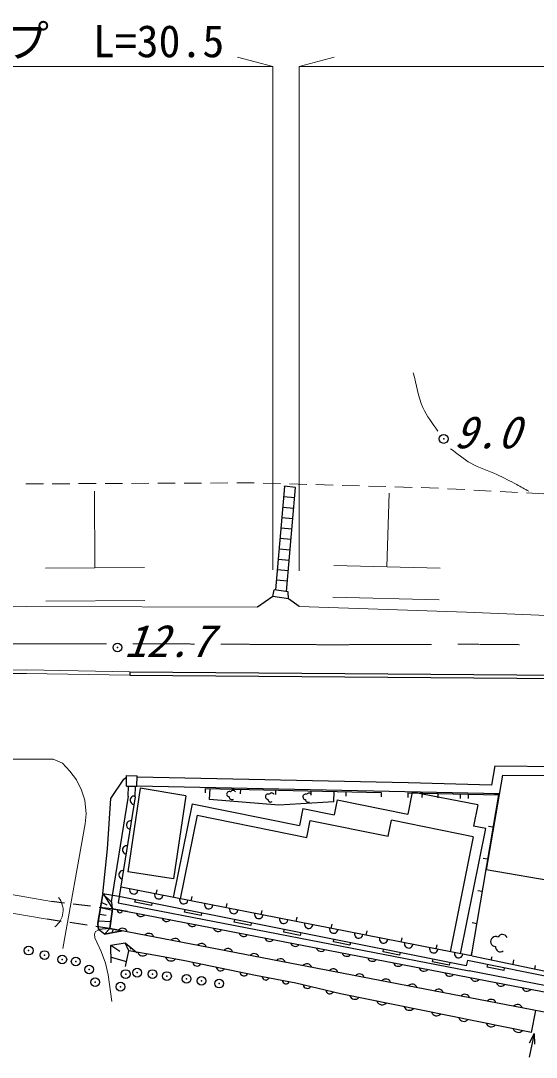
# Model space of a CAD drawing. Units: millimetres, scale not verified. Extents: x 40000 to 680000, y 20000 to 380000.
# Drawn here: x 388858 to 418210, y 279978 to 338974 of the extents above; entities that cross this region are included whole.
import ezdxf
from ezdxf.enums import TextEntityAlignment as Align

# ---------------------------------------------------------------- set-up
doc = ezdxf.new("R2010")
doc.units = ezdxf.units.MM
doc.header["$LTSCALE"] = 1000
doc.header["$PDMODE"] = 32
doc.header["$PDSIZE"] = 500
doc.linetypes.add('CHAIN', pattern=[18.5, 12, -1.5, 3.5, -1.5])
for name, color, linetype, lineweight in [('M-BGD', 7, 'Continuous', 25), ('M-BMK', 2, 'CHAIN', 13), ('M-STR-HTXT', 7, 'Continuous', 13)]:
    doc.layers.add(name, color=color, linetype=linetype, lineweight=lineweight)
doc.styles.add('ＭＳ ゴシック', font='')
doc.styles.get('ＭＳ ゴシック').set_extended_font_data('MS Gothic')

msp = doc.modelspace()

# ---------------------------------------------------------------- linework, layer by layer
at = {"layer": 'M-BGD', "lineweight": 13}
for p, q in [((389156, 312611), (390156, 312616)), ((390656, 312619), (391656, 312624)), ((392156, 312626), (393156, 312631)), ((393085, 307832), (393049, 312206)), ((393656, 312634), (394656, 312639)), ((395156, 312641), (396156, 312646)), ((396656, 312648), (397656, 312653)), ((398156, 312656), (399156, 312661)), ((399656, 312663), (400656, 312668)), ((401155, 312671), (402077, 312675)), ((402077, 312675), (402155, 312673)), ((402655, 312659), (403655, 312630)), ((404155, 312616), (405154, 312587)), ((405654, 312573), (406654, 312545)), ((407153, 312530), (408153, 312502)), ((408653, 312488), (409652, 312459)), ((409710, 307894), (409840, 312093)), ((410152, 312445), (411152, 312416)), ((411652, 312402), (412139, 312388)), ((412139, 312388), (412651, 312362)), ((413150, 312336), (414149, 312285)), ((414648, 312259), (415647, 312208)), ((416146, 312182), (417145, 312131)), ((417644, 312105), (418643, 312054)), ((412744, 307820), (406676, 307969)), ((395900, 307855), (390270, 307809)), ((377399, 305513), (389178, 305630)), ((389178, 305630), (402329, 305602)), ((395915, 305980), (390286, 305934)), ((412689, 306020), (406620, 306169)), ((377510, 301914), (389192, 302030)), ((377516, 301714), (389191, 301830)), ((389191, 301830), (395064, 301722)), ((389192, 302030), (395068, 301922)), ((369750, 296970), (390714, 296944)), ((390714, 296944), (391228, 296708)), ((391228, 296708), (391663, 296267)), ((391663, 296267), (392035, 295769)), ((392035, 295769), (392327, 295186)), ((392327, 295186), (392508, 294615)), ((392508, 294615), (392581, 293826)), ((392581, 293826), (392525, 293273)), ((392525, 293273), (391254, 286168)), ((390608, 288841), (374724, 291665)), ((374724, 291665), (390608, 288841)), ((390368, 287829), (374636, 290564)), ((393123, 287140), (393053, 286992)), ((393053, 286992), (393083, 286771)), ((393083, 286771), (393445, 285994)), ((393277, 287210), (393123, 287140)), ((393445, 285994), (393686, 285328)), ((393686, 285328), (393827, 284676)), ((393827, 284676), (394054, 283145))]:
    msp.add_line(p, q, dxfattribs=at)
at = {"layer": 'M-BGD'}
for p, q in [((403873, 312460), (403365, 306575)), ((403873, 312460), (403876, 312492)), ((404507, 312405), (403876, 312492)), ((403996, 306479), (404507, 312405)), ((404456, 311813), (403822, 311868)), ((404405, 311220), (403771, 311275)), ((404354, 310628), (403720, 310682)), ((404303, 310035), (403669, 310090)), ((404252, 309442), (403617, 309497)), ((404200, 308850), (403566, 308904)), ((404149, 308257), (403515, 308312)), ((404098, 307664), (403464, 307719)), ((404047, 307072), (403413, 307127)), ((403219, 306201), (402329, 305602)), ((403219, 306201), (403278, 306588)), ((404099, 306067), (403219, 306201)), ((404092, 306465), (403278, 306588)), ((404099, 306067), (404092, 306465)), ((404707, 305637), (404099, 306067)), ((395068, 301922), (395066, 301722)), ((395066, 301722), (422397, 301509)), ((395068, 301922), (422399, 301709)), ((415852, 296560), (415663, 295458)), ((415852, 296560), (422187, 296511)), ((393984, 294702), (394732, 295801)), ((394732, 295801), (394885, 295924)), ((394874, 295416), (394887, 296015)), ((394887, 296015), (395487, 296002)), ((395473, 295402), (395487, 296002)), ((410924, 295604), (395485, 295922)), ((415663, 295458), (410929, 295604)), ((416290, 296037), (415364, 290638)), ((416290, 296037), (421889, 295993)), ((394874, 295416), (395473, 295402)), ((395654, 295289), (394948, 290528)), ((394977, 294841), (394990, 295413)), ((395376, 294804), (395390, 295404)), ((416110, 294977), (395473, 295402)), ((398262, 294865), (395654, 295289)), ((399362, 295274), (399356, 295024)), ((399362, 295274), (409379, 295045)), ((399607, 294650), (399652, 295267)), ((401365, 295228), (401360, 294978)), ((403369, 295182), (403363, 294933)), ((405372, 295137), (405366, 294887)), ((406693, 294522), (406709, 295106)), ((407375, 295091), (407370, 294841)), ((409379, 295045), (409373, 294795)), ((410895, 295022), (410889, 294772)), ((411145, 295074), (410891, 293817)), ((410895, 295022), (416051, 294913)), ((414879, 294354), (411145, 295074)), ((411708, 295012), (411703, 294762)), ((412613, 294986), (412608, 294736)), ((393804, 291834), (393984, 294702)), ((394977, 294841), (394061, 289191)), ((395376, 294804), (394457, 289130)), ((398614, 294399), (397541, 289078)), ((398262, 294865), (397562, 290141)), ((398614, 294399), (404731, 293165)), ((403560, 294318), (399607, 294650)), ((406693, 294522), (403560, 294318)), ((406867, 294629), (406695, 293776)), ((406867, 294629), (410891, 293817)), ((413880, 294962), (413874, 294712)), ((414332, 294949), (414327, 294699)), ((416051, 294913), (414507, 285746)), ((416051, 294913), (415804, 294954)), ((404926, 294133), (404731, 293165)), ((404926, 294133), (406695, 293776)), ((414879, 294354), (414634, 293137)), ((398902, 293753), (397943, 288997)), ((398902, 293753), (405147, 292494)), ((398902, 293753), (405147, 292494)), ((405147, 292494), (405339, 293450)), ((405339, 293450), (409782, 292554)), ((409782, 292554), (409966, 293466)), ((414622, 292527), (409966, 293466)), ((415742, 293079), (415495, 293121)), ((414622, 292527), (413302, 285983)), ((393539, 289272), (393804, 291834)), ((415433, 291246), (415187, 291288)), ((397562, 290141), (394948, 290528)), ((420327, 289787), (415364, 290638)), ((393539, 289272), (393249, 287575)), ((393255, 287613), (393536, 289249)), ((394448, 289132), (393539, 289272)), ((394002, 288826), (393539, 289272)), ((393579, 289265), (394102, 288413)), ((394061, 289191), (394002, 288826)), ((394457, 289130), (394397, 288765)), ((414222, 285183), (394448, 289132)), ((414507, 285746), (394583, 289657)), ((396576, 289266), (396624, 289511)), ((398568, 288875), (398616, 289120)), ((415124, 289413), (414878, 289454)), ((391346, 288751), (390608, 288841)), ((392834, 288569), (391842, 288690)), ((394068, 288418), (393331, 288508)), ((393407, 288498), (394074, 288355)), ((393770, 288627), (393457, 288788)), ((394052, 288819), (394002, 288826)), ((394084, 288423), (394052, 288819)), ((394398, 288768), (414381, 284906)), ((400560, 288484), (400608, 288729)), ((393718, 288056), (393339, 288103)), ((394084, 288423), (393925, 287313)), ((393925, 287313), (394084, 288423)), ((394940, 288283), (394068, 288418)), ((394068, 288418), (394940, 288283)), ((394940, 288283), (431567, 281197)), ((402553, 288092), (402601, 288338)), ((404545, 287701), (404593, 287947)), ((391157, 287715), (390368, 287829)), ((392641, 287500), (391652, 287643)), ((393925, 287313), (393136, 287428)), ((393285, 287259), (393249, 287575)), ((393250, 287563), (393285, 287259)), ((393279, 287750), (393981, 287705)), ((393925, 287313), (393285, 287259)), ((393629, 286993), (393925, 287313)), ((431409, 280087), (393925, 287313)), ((393925, 287313), (394635, 287175)), ((406537, 287310), (406586, 287556)), ((414816, 287580), (414569, 287621)), ((393629, 286993), (393285, 287259)), ((393629, 286993), (394635, 287175)), ((394635, 287175), (393629, 286993)), ((394093, 287211), (394051, 287069)), ((408530, 286919), (408578, 287165)), ((410522, 286528), (410570, 286774)), ((393997, 286361), (394496, 286025)), ((395017, 286028), (394802, 286493)), ((395072, 286274), (395104, 286135)), ((412514, 286137), (412563, 286383)), ((393998, 285673), (394886, 285436)), ((394822, 285152), (395017, 286028)), ((396558, 285762), (395017, 286028)), ((398204, 285460), (396558, 285762)), ((414507, 285746), (414555, 285992)), ((414553, 285745), (423702, 283857)), ((415649, 285519), (415704, 285719)), ((402223, 284629), (398204, 285460)), ((414298, 285491), (414222, 285183)), ((431354, 282027), (414298, 285491)), ((416892, 285262), (416941, 285521)), ((418027, 285028), (418028, 285028)), ((418092, 285015), (418089, 285001)), ((418134, 285001), (418164, 285201)), ((418135, 285006), (418134, 284999)), ((404520, 284205), (402223, 284629)), ((431606, 281551), (414381, 284906)), ((407072, 283586), (404520, 284205)), ((417937, 281391), (407072, 283586)), ((417937, 281391), (418190, 282644)), ((418080, 281333), (417796, 279978)), ((418080, 281333), (417810, 280777)), ((418080, 281333), (418103, 280715))]:
    msp.add_line(p, q, dxfattribs=at)
at = {"layer": 'M-BGD', "lineweight": 13}
msp.add_lwpolyline([(404707, 305637), (414239, 305316), (422473, 304965), (428546, 304614), (433669, 304158)], dxfattribs=at)
at = {"layer": 'M-BGD'}
for points in [[(413891, 285864), (415329, 292997), (414634, 293137)], [(396331, 288756), (396302, 288609), (395360, 288797), (395390, 288944)], [(399156, 288192), (399127, 288044), (398185, 288233), (398214, 288380)], [(401981, 287627), (401952, 287480), (401010, 287668), (401039, 287815)], [(404806, 287063), (404776, 286916), (403835, 287104), (403864, 287251)], [(393998, 285353), (393997, 286361), (394802, 286493), (395471, 285949)], [(407631, 286499), (407601, 286352), (406660, 286540), (406689, 286687)], [(410455, 285935), (410426, 285788), (409484, 285976), (409514, 286123)], [(413280, 285371), (413251, 285224), (412309, 285412), (412339, 285559)], [(416387, 285066), (416357, 284919), (415421, 285110), (415451, 285257)]]:
    msp.add_lwpolyline(points, dxfattribs=at)
for centre, radius, start, end in [((400732, 294956), 150, 60.75123, 268.12341), ((400939, 295015), 152, 25.03814, 151.91051), ((403146, 294872), 152, 25.03837, 151.90825), ((405279, 294857), 152, 25.03837, 151.90825), ((395327, 294606), 239, 78.59528, 264.06262), ((400879, 294798), 152, 176.96639, 303.83627), ((402938, 294813), 150, 60.75218, 268.12246), ((403085, 294655), 152, 176.96639, 303.83627), ((405072, 294798), 150, 60.75218, 268.12246), ((405219, 294640), 152, 176.96639, 303.83627), ((395111, 293193), 239, 78.59665, 264.06244), ((394895, 291779), 239, 78.59665, 264.06244), ((394680, 290365), 239, 78.59528, 264.06262), ((395293, 289509), 242, 166.96354, 350.82823), ((396716, 289230), 242, 166.96466, 350.82829), ((398139, 288950), 242, 166.96346, 350.82832), ((399563, 288671), 242, 166.96354, 350.82823), ((394504, 288348), 147, 170.0462, 352.41271), ((395697, 288270), 281, 196.86118, 321.23952), ((397162, 287987), 281, 196.85949, 321.24121), ((400986, 288392), 242, 166.9646, 350.82717), ((402409, 288112), 242, 166.96346, 350.82832), ((394648, 287030), 291, 18.05864, 140.11744), ((398627, 287704), 281, 196.86118, 321.23952), ((400092, 287420), 281, 196.86157, 321.23904), ((403832, 287833), 242, 166.96469, 350.82709), ((405255, 287554), 242, 166.96354, 350.82823), ((406678, 287275), 242, 166.96466, 350.82829), ((396147, 286741), 291, 18.0572, 140.11775), ((397647, 286452), 291, 18.05669, 140.11835), ((401557, 287137), 281, 196.85972, 321.23983), ((403023, 286853), 281, 196.86118, 321.23952), ((408101, 286995), 242, 166.96404, 350.82763), ((409524, 286716), 242, 166.96354, 350.82823), ((415892, 286567), 283, 60.75177, 268.12287), ((416285, 286678), 288, 25.03792, 151.90921), ((399146, 286163), 291, 18.0585, 140.11757), ((400646, 285874), 291, 18.05864, 140.11744), ((404488, 286570), 281, 196.86118, 321.23952), ((405953, 286286), 281, 196.86011, 321.23935), ((410947, 286437), 242, 166.9646, 350.82717), ((412371, 286157), 242, 166.96346, 350.82832), ((416171, 286268), 288, 176.967, 303.83516), ((395813, 286044), 301, 200.35794, 320.08615), ((397414, 285792), 334, 203.06841, 316.14971), ((402145, 285585), 291, 18.0572, 140.11775), ((403644, 285296), 291, 18.05707, 140.11788), ((407418, 286003), 281, 196.86118, 321.23952), ((408883, 285719), 281, 196.86118, 321.23952), ((413794, 285878), 242, 166.96469, 350.82709), ((398893, 285418), 248, 191.64029, 325.00167), ((400233, 285141), 248, 191.64029, 325.00167), ((405144, 285007), 291, 18.05864, 140.11744), ((406643, 284718), 291, 18.05864, 140.11744), ((410348, 285436), 281, 196.85972, 321.23983), ((411813, 285152), 281, 196.86157, 321.23904), ((401573, 284864), 248, 191.64029, 325.00167), ((402806, 284574), 201, 184.29674, 334.77488), ((408142, 284429), 291, 18.05813, 140.11804), ((409642, 284140), 291, 18.05707, 140.11788), ((413278, 284869), 281, 196.86118, 321.23952), ((414743, 284586), 281, 196.85972, 321.23983), ((403955, 284362), 201, 184.29657, 334.77504), ((405178, 284133), 235, 187.51537, 325.21743), ((406454, 283823), 235, 187.51537, 325.21743), ((411141, 283851), 291, 18.05864, 140.11744), ((412641, 283562), 291, 18.05864, 140.11744), ((416208, 284302), 281, 196.85989, 321.24072), ((417673, 284019), 281, 196.86104, 321.23966), ((407879, 283583), 307, 199.35469, 317.79806), ((414140, 283272), 291, 18.0585, 140.11757), ((415639, 282983), 291, 18.0572, 140.11775), ((409431, 283270), 307, 199.35481, 317.79685), ((410984, 282956), 307, 199.35469, 317.79806), ((417139, 282694), 291, 18.0572, 140.11775), ((412536, 282642), 307, 199.35469, 317.79806), ((414088, 282329), 307, 199.35493, 317.79674), ((415640, 282015), 307, 199.35469, 317.79806), ((417192, 281702), 307, 199.35481, 317.79685)]:
    msp.add_arc(centre, radius, start, end, dxfattribs=at)
at = {"layer": 'M-BGD', "lineweight": 13}
msp.add_arc((390123, 288335), 1148, 305.97905, 39.77092, dxfattribs=at)
for points, knots in [([(411208, 318930), (411388, 318271), (411471, 317576), (411750, 316952), (411966, 316468), (412324, 316059), (412611, 315613)], [0, 0, 0, 0, 1, 1, 1, 2, 2, 2, 2]), ([(413334, 314614), (413717, 314337), (414071, 314017), (414482, 313784), (414952, 313518), (415481, 313375), (415970, 313146), (416352, 312968), (416726, 312771), (417097, 312572), (417326, 312450), (417551, 312317), (417777, 312190)], [0, 0, 0, 0, 1, 1, 1, 2, 2, 2, 3, 3, 3, 4, 4, 4, 4])]:
    msp.add_open_spline(points, degree=3, knots=knots, dxfattribs=at)
at = {"layer": 'M-BGD'}
for p in [(412939, 315171), (394363, 303301), (389310, 286051), (390217, 285795), (391224, 285540), (391989, 285427), (392755, 284973), (394833, 284713), (395488, 284795), (396360, 284712), (393095, 284250), (397183, 284599), (398302, 284443), (399153, 284329), (400159, 284173), (394537, 283995)]:
    msp.add_point(p, dxfattribs=at)
at = {"layer": 'M-BMK'}
msp.add_open_spline([(363263, 302755), (367069, 302937), (368034, 302983), (371092, 303106), (374200, 303232), (375941, 303322), (379051, 303392), (383950, 303503), (386696, 303505), (391597, 303512), (396563, 303520), (399344, 303494), (404310, 303467), (411396, 303429), (415370, 303595), (422451, 303325), (426792, 303159), (429232, 303047), (433543, 302513), (437436, 302030), (439601, 301625), (443449, 300867), (447764, 300017), (450073, 299075), (454349, 298047), (455066, 297875), (455458, 297704), (456192, 297640), (456767, 297590), (457088, 297781), (457665, 297757), (458793, 297711), (459422, 297592), (460530, 297378)], degree=3, knots=[0, 0, 0, 0, 1, 1, 1, 2, 2, 2, 3, 3, 3, 4, 4, 4, 5, 5, 5, 6, 6, 6, 7, 7, 7, 8, 8, 8, 9, 9, 9, 10, 10, 10, 11, 11, 11, 11], dxfattribs=at)
at = {"layer": 'M-STR-HTXT'}
for p, q in [((403207, 336369), (401207, 336905)), ((404707, 336369), (406707, 336905)), ((403207, 336369), (372707, 336369)), ((403207, 307719), (403207, 336369)), ((404707, 307668), (404707, 336369)), ((456248, 336369), (404707, 336369))]:
    msp.add_line(p, q, dxfattribs=at)

# ---------------------------------------------------------------- texts
at = {"layer": 'M-BGD', "style": 'ＭＳ ゴシック', "oblique": 20}
for s, p in [('9.0', (413498, 314086)), ('12.7', (394739, 302211))]:
    msp.add_text(s, height=1833, dxfattribs=at).set_placement(p, align=Align.BOTTOM_LEFT)
at = {"layer": 'M-STR-HTXT', "style": 'ＭＳ ゴシック'}
msp.add_text('ガードパイプ\u3000L=30.5', height=1833, dxfattribs=at).set_placement((387955, 337813), align=Align.MIDDLE_CENTER)

doc.saveas('drawing.dxf')
